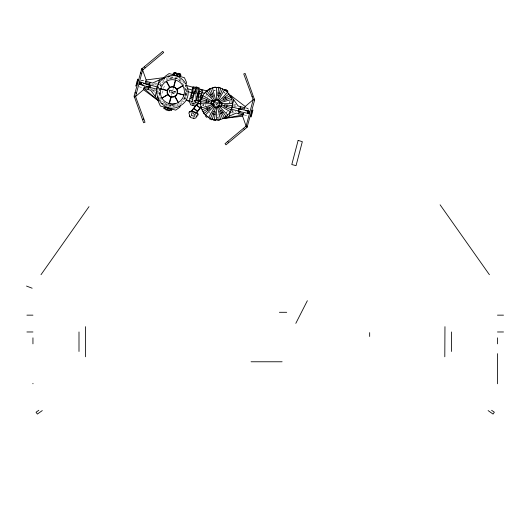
<?xml version="1.0" encoding="UTF-8"?>
<svg xmlns="http://www.w3.org/2000/svg" width="530" height="530" viewBox="0 0 530 530"><rect width="100%" height="100%" fill="white"/><g stroke="black" fill="none" stroke-linecap="round" stroke-linejoin="round"><path stroke-width="0.4" stroke-dasharray="2.65 1.99" d="M186.288 95.963L186.527 91.299L185.222 85.178M195.278 98.514L195.623 94.545M157.615 90.723L158.006 89.252M158.238 88.404L158.675 86.761M163.054 90.603L162.134 94.049L157.43 92.783M163.578 88.642L164.432 85.462M171.428 95.433L173.356 88.252M195.391 95.672L195.557 95.062M216.001 105.669L217.068 101.674M232.398 112.115L232.789 110.638M205.832 95.784L207.117 94.088A13.873 13.873 0 0 0 205.348 96.314M227.237 111.558L226.383 112.691A13.873 13.873 0 0 0 227.728 111.028M202.195 105.768L203.169 104.529M185.473 98.236L184.36 99.382L186.527 91.299L187.68 91.604M179.63 104.675L182.665 102.297A15.138 15.138 0 0 0 183.691 101.137M168.686 77.506L165.155 79.01L162.114 81.388A15.138 15.138 0 0 0 158.265 95.758M172.323 105.463C197.359 103.224 182.525 65.667 162.975 82.256A13.873 13.873 0 0 0 162.034 83.323M176.099 106.179L178.921 104.98M141.325 80.706L145.333 80.076M213.828 90.438L215.22 90.246M217.161 117.196L219.937 116.812M170.938 105.284L168.858 105.02L165.638 103.675L163.432 101.952M170.66 76.877L179.842 79.341M155.025 82.945L158.947 83.992M159.729 84.204L162.862 85.045M233.929 104.085L236.201 104.695M140.755 80.202L144.624 81.242M153.826 83.707L156.847 84.515M159.835 85.317L164.161 86.476M232.909 104.894L237.44 106.106M245.887 108.372L249.756 109.412M151.481 84.104L156.297 85.396M233.723 106.139L236.917 107M216.83 102.568L218.287 102.953M214.73 102.171L219.539 103.463M149.434 88.53L155.986 90.285M230.795 110.333L235.89 111.697M151.428 89.623L155.966 90.842M138.993 86.761L142.868 87.801M152.07 90.266L155.846 91.279M157.357 91.683L160.961 92.651M231.901 111.658L234.167 112.267M244.125 114.93L248 115.971M152.726 91.524L156.641 92.578M230.875 112.466L233.14 113.076M164.174 104.138L173.356 106.603M224.395 92.704L225.495 93.558M193.052 113.175L194.841 114.579M192.536 113.228L194.311 114.619M246.483 107.517L249.014 109.558M182.77 81.282L185.076 84.349L186.52 87.927A15.138 15.138 0 0 1 186.977 90.994M159.709 99.335L162.014 102.403M193.523 101.84L194.159 102.953M159.444 95.433A13.873 13.873 0 0 1 160.835 85.091C157.9 90.305 158.702 97.202 162.876 101.522A13.144 13.144 0 0 0 175.788 104.986M158.556 96.48L159.417 98.62M229.656 101.488L229.834 102.899M205.448 104.463L205.719 106.669M203.242 104.443L203.414 105.854M185.334 88.252A13.873 13.873 0 0 1 182.751 100.362M168.99 78.705A13.144 13.144 0 0 1 181.903 82.163M186.971 92.545A15.138 15.138 0 0 1 185.003 99.209M175.364 106.364A14.343 14.343 0 0 1 172.316 106.709M170.792 106.629A14.343 14.343 0 0 1 168.54 106.219M167.811 106A14.343 14.343 0 0 1 163.141 103.436M170.176 77.175A14.343 14.343 0 0 1 182.77 81.282M218.565 117.117A13.144 13.144 0 0 1 217.167 117.269M218.665 114.818A10.978 10.978 0 0 1 217.207 115.023M210.894 113.552A10.978 10.978 0 0 1 209.118 112.261M215.889 103.297A0.722 0.722 0 0 1 215.346 104.006M219.506 118.197A14.343 14.343 0 0 1 217.22 118.508M217.287 104.41A0.722 0.722 0 0 1 217.916 103.317M213.815 90.358A13.144 13.144 0 0 1 215.206 90.133M223.289 91.842A13.144 13.144 0 0 1 225.018 93.041M207.27 97.401A11.594 11.594 0 0 1 208.171 96.208M203.308 105.868A13.873 13.873 0 0 1 203.169 104.45M230.835 100.508A15.138 15.138 0 0 1 231.126 102.827M229.768 101.475A13.873 13.873 0 0 1 229.907 102.893M169.785 89.961L169.189 92.174L174.999 93.724L175.589 91.518L169.785 89.961M169.898 90.16L169.388 92.054L174.887 93.525L175.39 91.63L169.898 90.16M170.508 91.988A0.722 0.722 0 0 0 171.72 91.663A0.722 0.722 0 0 0 170.832 90.776A0.722 0.722 0 0 0 170.508 91.988M216.021 104.185A0.722 0.722 0 0 0 217.234 103.86A0.722 0.722 0 0 0 216.346 102.972A0.722 0.722 0 0 0 216.021 104.185M173.25 92.724A0.722 0.722 0 0 0 174.463 92.399A0.722 0.722 0 0 0 173.575 91.511A0.722 0.722 0 0 0 173.25 92.724M171.879 92.353A0.722 0.722 0 0 0 173.091 92.028A0.722 0.722 0 0 0 172.204 91.14A0.722 0.722 0 0 0 171.879 92.353"/><path stroke-width="0.79" d="M216.459 119.82L216.518 107.815L219.4 106.59L227.701 115.036C213.027 130.175 190.601 106.768 205.368 92.306C220.043 77.168 242.468 100.574 227.701 115.036M205.368 92.306L213.669 100.753L216.558 99.527L216.618 87.523M444.802 356.776L444.962 326.672M213.471 119.435L213.371 120.211L215.597 120.502L215.697 119.727M218.029 87.702L218.088 87.245L219.851 87.47L219.791 87.927M205.978 102.31L206.707 99.567M214.405 119.555L215.445 111.79L213.424 111.247L210.443 118.495M218.671 87.788L217.625 95.552L219.652 96.096L222.633 88.848M227.098 105.033L226.363 107.769M173.389 74.71L173.588 73.968L174.549 74.227L174.35 74.968M135.846 86.158L137.727 79.129M136.521 84.906L136.071 85.31M136.694 84.27L137.104 82.733M137.31 81.965L137.197 81.11M137.926 79.652L137.581 79.672M134.117 96.122L141.689 68.893L162.743 51.357L163.697 52.496L142.643 70.04L135.554 96.513L145.015 122.231L143.617 122.741L134.117 96.122L135.554 96.513L143.531 89.676L144.266 86.92M140.715 84.621L141.351 82.256M141.689 68.893L142.643 70.04L146.134 79.951L145.452 82.494L149.791 83.654M148.175 89.689L148.943 86.821M149.4 85.125L150.169 82.256M150.01 87.39L150.606 85.171M157.98 85.065L159.351 79.951M155.151 96.328L156.516 91.213M158.609 99.991L158.245 101.343L160.385 106.026L175.695 110.127L179.895 107.146L180.26 105.788C198.127 95.645 182.592 67.144 164.525 77.897C146.658 88.046 162.187 116.54 180.26 105.788M164.525 77.897L164.89 76.545L169.09 73.557L184.394 77.658L186.54 82.342L186.176 83.7M164.214 107.053L163.797 108.61L171.455 110.657L171.866 109.1M172.912 74.584L173.33 73.027L180.988 75.081L180.571 76.631M164.691 107.179L164.492 107.921L165.453 108.18L165.651 107.438M174.012 73.213L174.145 72.723M174.35 73.299L174.483 72.809L176.642 73.392L176.51 73.882M166.234 108.855L165.95 109.929L169.156 110.79L169.441 109.717M175.629 73.643L175.761 73.153M175.841 73.697L175.973 73.206M167.559 107.948L167.361 108.69L168.321 108.948L168.52 108.206M176.265 75.479L176.464 74.737L177.417 74.995L177.219 75.737M170.826 96.997L169.01 103.781L172.31 104.251L175.443 103.814M173.568 86.754L175.384 79.977M169.355 103.873L171.17 97.089M173.913 86.847L175.728 80.07M177.822 74.227L178.08 73.246L180.412 73.869L180.147 74.571M170.435 108.716L170.236 109.458L171.19 109.717L171.389 108.975M179.133 76.247L179.332 75.512L180.286 75.763L180.087 76.505M189.468 112.095L189.574 111.711M196.544 115.633L195.941 117.892L194.006 118.468L190.687 117.574L189.303 116.116L189.588 115.036L188.899 113.261L189.329 111.645L190.422 111.936L190.628 111.174L197.266 112.95L197.061 113.711L198.154 114.003L197.716 115.626L196.226 116.812M192.768 105.41L193.238 103.648M192.284 111.618L191.257 115.441L194.576 116.335L195.603 112.506M193.662 118.376L193.867 117.627M198.651 100.846L198.054 103.052L194.941 105.993L190.595 104.834L189.362 100.726L193.119 86.715L195.915 87.463M202.844 89.895L199.697 101.647L195.722 100.581M197.803 114.328L197.909 113.943M201.062 102.283L200.665 103.754L197.12 103.933M202.043 98.606L202.831 95.665L200.877 95.142M214.04 101.82L213.252 104.761L215.65 106.98L218.83 106.258L219.817 102.582L217.419 100.362L214.239 101.084M212.351 119.29L215.465 107.683L213.643 106.616L212.596 104.761L201.188 107.928M216.558 99.527L217.611 99.66L220.725 88.053M229.225 116.176L230.596 111.061M232.405 105.006L233.776 99.892M238.142 111.002L238.738 108.782M238.586 113.917L239.355 111.048M239.805 109.352L240.574 106.484M223.66 117.958L224.197 118.389L242.959 114.944L243.297 113.678L238.957 112.519M247.06 127.279L254.638 100.051L245.132 73.431L243.74 73.942L253.201 99.66L246.106 126.133L225.051 143.676L226.005 144.816L247.06 127.279L246.106 126.133L242.614 116.222L243.356 113.466M254.599 99.15L253.201 99.66L245.224 106.497L244.542 109.041L240.203 107.882M247.576 113.254L248.212 110.889M250.829 116.501L251.253 114.911M251.723 113.148L251.757 114.308M252.008 112.088L252.366 110.757M251.028 117.024L252.916 109.995M231.272 109.167L231.954 106.967M295.813 323.353L307.347 300.722M208.528 117.7L214.484 107.272M231.888 99.415L220.473 102.582L218.592 100.071L224.541 89.643M40.995 274.706L89.007 206.64M225.131 90.107L225.435 89.716L227.834 91.584L227.529 91.968M225.747 89.961L225.999 89.643L227.86 91.094M206.084 115.792L205.607 116.401L206.872 117.388L207.349 116.779M190.767 111.837L196.498 104.523M197.716 103.555L196.597 104.98L200.168 107.782L201.161 106.51M196.358 113.221L201.221 107.014M163.77 78.983L164.618 77.559L146.134 79.951M205.256 115.149L213.643 106.616M219.433 100.726L227.814 92.194M205.09 92.863L207.018 91.014L211.675 97.209L213.497 96.129L210.589 88.907M166.427 81.269L163.922 83.223A12.475 12.475 0 0 0 160.749 95.069C162.684 103.847 174.801 107.093 180.856 100.461A12.475 12.475 0 0 0 184.029 88.616L182.843 85.668M206.23 91.094L207.482 90.113L207.747 90.451M206.687 91.067L207.899 90.332M210.092 95.102L212.51 93.671M204.004 113.48L210.132 108.683L209.092 106.841L201.97 109.876M229.066 93.863L222.938 98.659L223.978 100.501L231.106 97.467M222.984 112.241L220.566 113.672M203.341 112.599L204.547 114.208M38.809 410.286L36.06 412.227L37.358 414.069L42.294 410.584M167.758 94.439L161.849 98.143L167.937 94.751M176.801 89.093L182.784 85.562M176.98 89.411L182.963 85.873M202.751 111.817L213 105.761M220.076 101.581L230.318 95.526M164.618 77.559L152.554 83.038L145.796 81.229M134.156 97.023L135.554 96.513M142.431 119.515L143.829 118.998M252.015 96.433L252.631 96.208M245.224 106.497L230.411 95.188L230.563 97.659M242.614 116.222L224.197 118.389L236.161 113.122L242.959 114.944M211.112 103.701L200.665 103.754L195.265 102.303M221.964 103.641L232.405 103.589M279.409 312.302L286.71 312.302M26.904 315.151L32.946 315.151M497.458 315.151L503.5 315.151M26.904 331.972L32.946 331.972M497.458 331.972L503.5 331.972M251.068 361.771L282.112 361.771M217.982 92.909L220.665 93.631M200.95 101.661L208.568 102.641L209.125 100.581L202.029 97.619M232.127 105.682L224.501 104.701L223.945 106.762L231.04 109.723M215.465 107.683L216.518 107.815M215.094 114.434L212.404 113.711M239.898 109.094L248.954 111.088M245.847 110.77L248.868 111.432M239.321 111.479L248.378 113.473M174.781 72.67L176.868 73.233M178.047 73.544L179.484 73.928M179.995 74.067L180.326 74.154M168.361 76.26L169.891 76.671M141.205 69.655L142.643 70.04M253.201 99.66L254.638 100.051M140.311 72.988L141.749 73.372M185.977 85.376L193.563 87.41M198.458 88.722L207.018 91.014M187.7 88.795L192.31 90.027M201.532 92.498L204.606 93.32M187.958 91.677L191.959 92.75M244.88 107.782L238.116 105.967L230.411 95.188M251.982 110.326L252.77 110.538M137.495 79.984L138.284 80.189M211.636 101.376L214.948 102.264L215.193 101.343L211.881 100.455L210.9 104.132L214.206 105.013L214.451 104.099L211.145 103.211M221.931 104.132L218.618 103.244L218.863 102.323L222.176 103.211L221.189 106.888L217.883 106L218.128 105.079L221.434 105.967M148.062 84.489L157.39 86.986L156.88 89.232L147.466 86.708M231.57 106.861L241.282 109.465M167.394 90.398L160.683 88.788L167.301 90.756M177.437 93.095L184.056 95.055L177.345 93.446M201.228 99.567L211.304 102.27M221.772 105.072L231.848 107.775M139.125 83.157L140.98 83.654M247.835 112.287L249.683 112.784M210.986 103.794L213.345 104.423M231.014 109.094L240.686 111.684M189.952 98.52L192.748 99.269M144.213 87.132L148.546 88.291M192.158 101.475L186.096 99.845L189.733 101.959M135.004 92.796L136.442 93.181M161.113 103.323L162.644 103.728M246.106 126.133L247.543 126.518M189.303 116.116L190.409 116.414M140.609 82.057L149.453 84.86M143.458 83.329L148.612 84.966M140.019 84.065L143.703 85.237M146.644 86.171L148.857 86.874M139.913 84.409L148.758 87.211M26.5 286.061L32.145 288.221M217.611 99.66L218.592 100.071M209.191 118.707L211.927 119.853M202.831 95.665L211.848 100.932M221.222 106.411L230.239 111.678M491.601 410.286L494.344 412.227L493.046 414.069L488.11 410.584M143.531 89.676L158.397 100.76L150.672 90.213L143.875 88.397L158.397 100.76M225.058 116.249L225.588 116.686M243.886 128.843L244.416 129.479M227.695 141.47L228.649 142.616M144.332 66.694L145.286 67.84M142.119 68.542L143.073 69.682M225.025 97.023L226.403 99.468M226.052 116.328L221.401 110.134L219.572 111.214L222.481 118.435M208.045 110.32L206.667 107.875M182.89 85.701C179.716 79.951 171.78 77.864 166.221 81.388L169.633 87.443M440.099 204.799L489.409 274.706M208.674 89.722L214.518 100.091M218.552 107.252L224.402 117.62M166.533 81.203L169.944 87.258M175.105 96.407L178.371 102.568L174.794 96.586M210.907 88.775L210.708 88.311L209.138 88.987L209.33 89.444M212.503 88.093L215.505 99.673M217.572 107.669L220.566 119.25M157.774 96.97L158.046 98.587M215.829 87.629L215.77 87.198L213.034 87.576L213.093 88.007M215.359 87.251L214.723 87.112M219.566 119.389L219.659 120.072L217.896 120.317L217.803 119.634M214.465 87.377L214.001 87.443M213.881 87.457L213.497 87.51M85.443 326.672L85.602 356.776M497.458 337.842L497.458 343.844M497.458 353.662L497.458 383.78M451.408 331.972L451.408 351.469M369.662 332.621L369.662 336.477M78.996 331.972L78.996 351.469M32.946 337.842L32.946 343.844M32.946 383.336L32.946 383.78M249.206 113.056A1.226 0.815 -77.6 0 1 247.98 113.135A1.226 0.815 -77.6 0 1 248.245 111.346A1.226 0.815 -77.6 0 1 249.425 111.585M239.752 111.426A1.226 0.815 -77.6 0 1 238.818 110.074A1.226 0.815 -77.6 0 1 240.249 109.359M148.791 85.052A1.226 0.815 -72.4 0 1 149.904 85.356A1.226 0.815 -72.4 0 1 149.414 87.019A1.226 0.815 -72.4 0 1 148.301 86.721M139.754 82.461A1.226 0.815 -72.4 0 1 141 82.388A1.226 0.815 -72.4 0 1 140.642 84.151A1.226 0.815 -72.4 0 1 139.463 83.912M248.073 112.353A0.868 0.576 -77.6 0 1 248.285 111.724M140.874 82.945A0.868 0.576 -72.4 0 1 140.742 83.594M194.119 100.852C194.609 102.389 195.312 99.766 194.119 100.852M167.328 90.57C165.261 97.083 175.947 99.951 177.411 93.273C179.484 86.761 168.792 83.892 167.328 90.57M198.015 97.619C198.525 99.878 199.856 96.222 198.015 97.619M196.484 87.847L194.921 93.79L195.968 94.068L197.518 88.159L196.484 87.847M298.132 140.397L291.791 164.538L296.038 165.651L302.332 141.669L298.132 140.397M196.047 86.953L191.688 103.237L194.788 104.066L199.154 87.781L196.047 86.953M192.112 92.909L191.41 95.446L193.112 95.917L193.814 93.379L192.112 92.909M198.598 91.511L197.12 96.871L197.869 97.076L199.399 91.511L198.598 91.511M199.399 93.128L198.432 96.632L200.347 97.162L201.287 93.777L199.399 93.128M196.676 98.56L196.206 99.931L199.048 100.905L199.399 99.872L196.676 98.56M193.788 108.564L191.648 111.293L196.411 112.565L197.359 111.36L193.788 108.564M196.411 105.218L193.98 108.319L197.551 111.121L199.982 108.014L196.411 105.218M169.951 87.635L168.938 88.43A5.055 5.055 0 0 0 167.652 93.234L168.904 95.446A4.79 4.79 0 0 0 173.608 96.712L175.801 95.413A5.055 5.055 0 0 0 177.086 90.617L175.834 88.397A4.79 4.79 0 0 0 171.13 87.132L169.951 87.635M193.41 88.994A0.689 0.689 0 0 0 194.444 88.397A0.689 0.689 0 0 0 193.41 87.801A0.689 0.689 0 0 0 193.41 88.994M192.801 92.167A0.768 0.768 0 0 0 194.086 91.829A0.768 0.768 0 0 0 193.145 90.888A0.768 0.768 0 0 0 192.801 92.167M191.423 97.653A0.669 0.669 0 0 0 192.542 97.354A0.669 0.669 0 0 0 191.721 96.533A0.669 0.669 0 0 0 191.423 97.653M199.876 91.538A1.034 1.034 0 0 0 201.499 90.789A1.034 1.034 0 0 0 200.035 89.762A1.034 1.034 0 0 0 199.876 91.538"/></g></svg>
